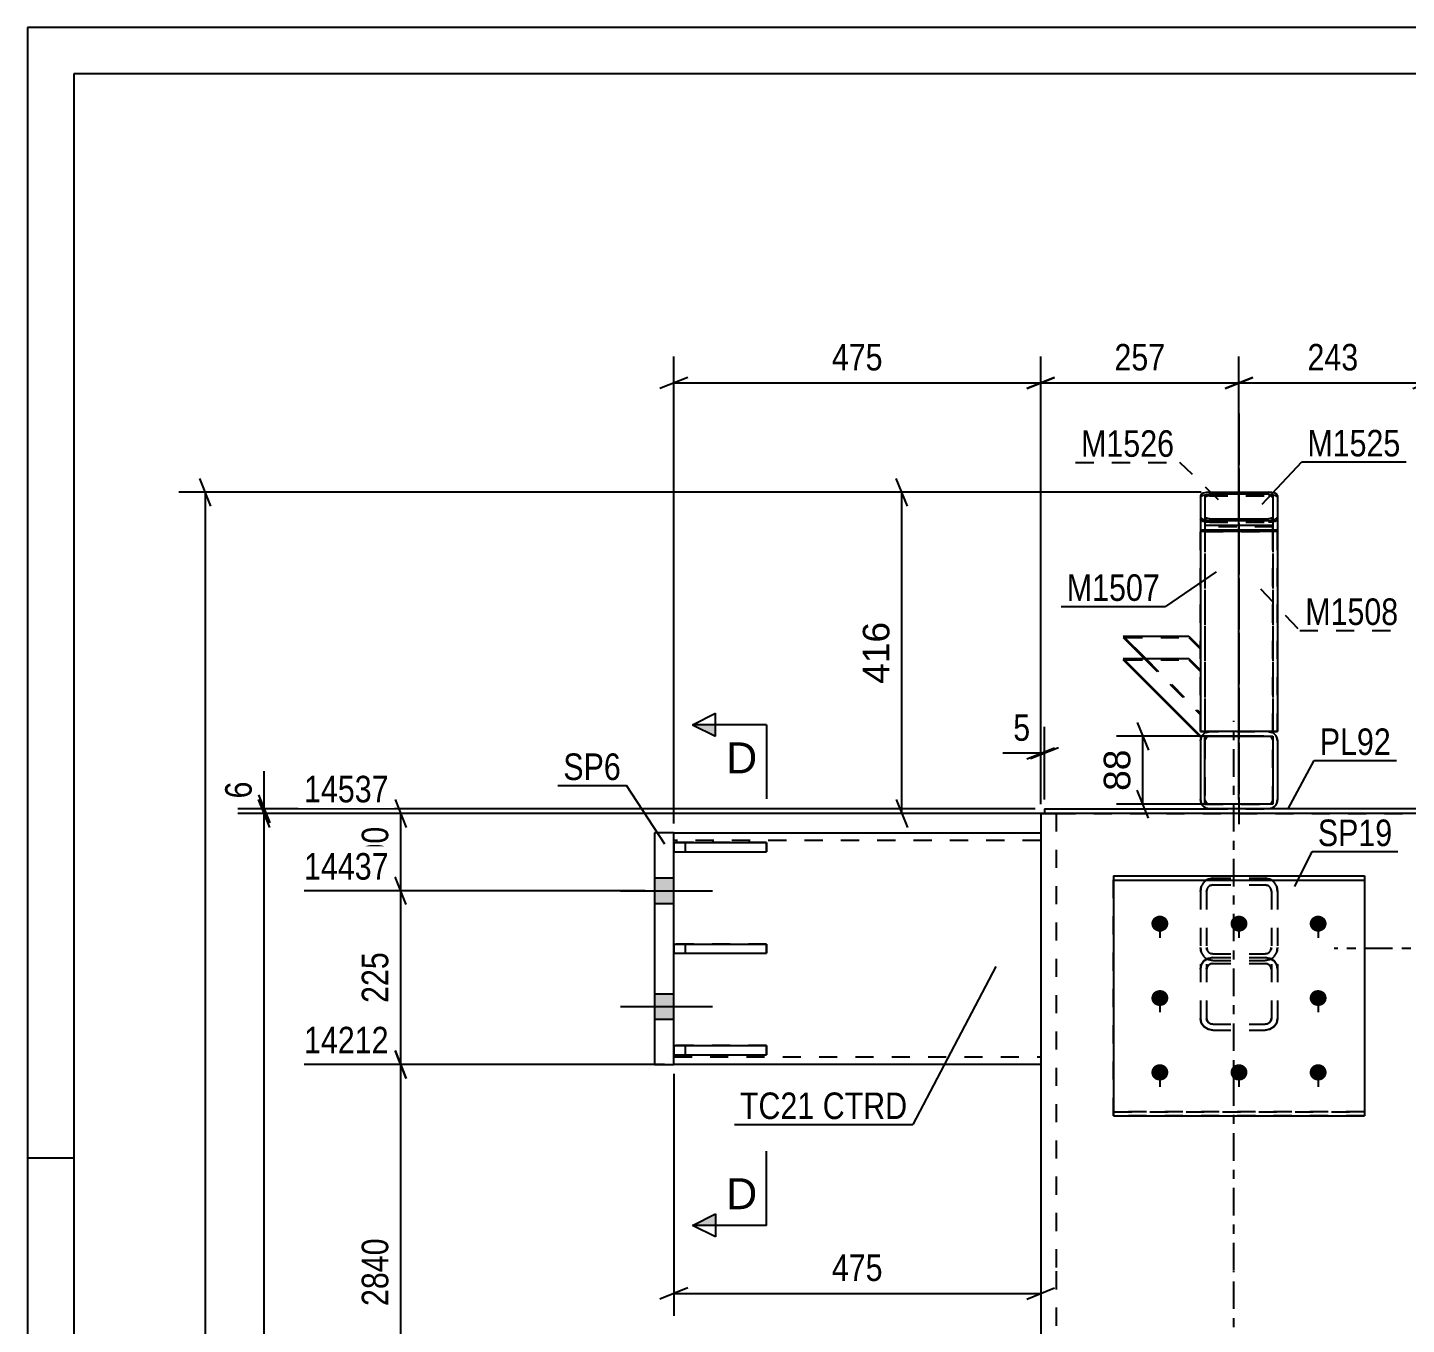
# Model space of a CAD drawing. Header units: millimetres. Extents: x -130 to 464, y -170 to 250.
# Drawn here: x -130.2 to 18.6, y 110.5 to 250.4 of the extents above; entities that cross this region are included whole.
import ezdxf

# ---------------------------------------------------------------- set-up
doc = ezdxf.new("R2010")
doc.units = ezdxf.units.MM
doc.linetypes.add('DXK_LINE_DOT2', pattern=[3.9198, 1.9599, -1.9599])
doc.linetypes.add('DXK_LINE_DOT3', pattern=[5.9187, 2.979, -0.9799, 0.9799, -0.9799])
doc.styles.add('Arial', font='ARIAL.TTF', dxfattribs={"height": 0.2})
doc.styles.add('Arial Narrow', font='ARIALN.TTF', dxfattribs={"height": 0.2})

# ---------------------------------------------------------------- blocks, each defined once
blk = doc.blocks.new('Unknown-284858837-1134')
at = {"color": 5, "linetype": 'Continuous'}
for p, q in [((463.84, 250.42), (-130.16, 250.42)), ((-130.16, 250.42), (-130.16, -169.58)), ((458.84, 245.42), (-125.16, 245.42)), ((-125.16, 245.42), (-125.16, -164.58)), ((-125.16, 128.42), (-130.16, 128.42))]:
    blk.add_line(p, q, dxfattribs=at)
blk = doc.blocks.new('Bolt-284858837-1335 - 1225')
at = {"linetype": 'Continuous'}
for points in [[(-62.5, 158.65), (-62.5, 155.9), (-60.42, 155.9), (-60.42, 158.65)], [(-62.5, 158.65), (-62.5, 155.9), (-60.42, 155.9), (-60.42, 158.65)], [(-62.5, 146.15), (-62.5, 143.4), (-60.42, 143.4), (-60.42, 146.15)], [(-62.5, 146.15), (-62.5, 143.4), (-60.42, 143.4), (-60.42, 146.15)]]:
    blk.add_hatch(color=1, dxfattribs=at).paths.add_polyline_path(points)
at = {"color": 1, "linetype": 'Continuous'}
for p, q in [((-62.5, 158.65), (-60.42, 158.65)), ((-62.5, 158.65), (-60.42, 158.65)), ((-66.17, 157.27), (-56.25, 157.27)), ((-66.17, 157.27), (-56.25, 157.27)), ((-62.5, 155.9), (-60.42, 155.9)), ((-62.5, 155.9), (-60.42, 155.9)), ((-62.5, 146.15), (-60.42, 146.15)), ((-62.5, 146.15), (-60.42, 146.15)), ((-66.17, 144.77), (-56.25, 144.77)), ((-66.17, 144.77), (-56.25, 144.77)), ((-62.5, 143.4), (-60.42, 143.4)), ((-62.5, 143.4), (-60.42, 143.4))]:
    blk.add_line(p, q, dxfattribs=at)
blk = doc.blocks.new('Part-284858837-1260 - 1225')
at = {"color": 7, "linetype": 'DXK_LINE_DOT3'}
blk.add_line((0.57, 208.76), (0.57, 164.44), dxfattribs=at)
at = {"color": 2, "linetype": 'Continuous'}
for p, q in [((-3.52, 200.05), (-3.6, 199.91)), ((-3.6, 199.91), (-3.6, 196.2)), ((-3.3, 200.17), (-3.52, 200.05)), ((-2.98, 200.24), (-3.3, 200.17)), ((-3.1, 199.91), (-3.06, 199.98)), ((-3.1, 199.91), (-3.1, 197.6)), ((-3.06, 199.98), (-2.95, 200.04)), ((-2.6, 200.27), (-2.98, 200.24)), ((-2.95, 200.04), (-2.79, 200.08)), ((-2.79, 200.08), (-2.6, 200.09)), ((-2.6, 200.27), (3.74, 200.27)), ((-2.6, 200.09), (3.74, 200.09)), ((4.12, 200.24), (3.74, 200.27)), ((3.74, 200.09), (3.93, 200.08)), ((3.93, 200.08), (4.09, 200.04)), ((4.09, 200.04), (4.2, 199.98)), ((4.44, 200.17), (4.12, 200.24)), ((4.2, 199.98), (4.24, 199.91)), ((4.24, 199.91), (4.24, 197.6)), ((4.66, 200.05), (4.44, 200.17)), ((4.74, 199.91), (4.66, 200.05)), ((4.74, 199.91), (4.74, 196.2)), ((-3.6, 197.6), (-3.52, 197.46)), ((-3.52, 197.46), (-3.3, 197.35)), ((-3.3, 197.35), (-2.98, 197.27)), ((-3.06, 197.53), (-3.1, 197.6)), ((-2.95, 197.47), (-3.06, 197.53)), ((-2.98, 197.27), (-2.6, 197.24)), ((-2.79, 197.44), (-2.95, 197.47)), ((-2.6, 197.42), (-2.79, 197.44)), ((-2.6, 197.42), (3.74, 197.42)), ((-2.6, 197.24), (3.74, 197.24)), ((3.93, 197.44), (3.74, 197.42)), ((3.74, 197.24), (4.12, 197.27)), ((4.09, 197.47), (3.93, 197.44)), ((4.2, 197.53), (4.09, 197.47)), ((4.12, 197.27), (4.44, 197.35)), ((4.24, 197.6), (4.2, 197.53)), ((4.44, 197.35), (4.66, 197.46)), ((4.66, 197.46), (4.74, 197.6))]:
    blk.add_line(p, q, dxfattribs=at)
at = {"color": 7, "linetype": 'DXK_LINE_DOT2'}
for p, q in [((-3.1, 197.6), (-3.1, 174.44)), ((4.24, 197.6), (4.24, 174.44)), ((4.74, 197.6), (4.74, 174.44)), ((-3.6, 174.44), (-3.6, 196.2)), ((4.74, 174.44), (-3.6, 174.44))]:
    blk.add_line(p, q, dxfattribs=at)
blk = doc.blocks.new('Part-284858837-1245 - 1225')
at = {"color": 7, "linetype": 'DXK_LINE_DOT3'}
blk.add_line((0.57, 208.54), (0.57, 164.44), dxfattribs=at)
at = {"color": 7, "linetype": 'DXK_LINE_DOT2'}
for p, q in [((-3.6, 199.7), (-3.52, 199.84)), ((-3.6, 199.7), (-3.6, 174.44)), ((-3.52, 199.84), (-3.3, 199.96)), ((-3.3, 199.96), (-2.98, 200.04)), ((-3.06, 199.77), (-3.1, 199.7)), ((-3.1, 199.7), (-3.1, 174.44)), ((-2.95, 199.83), (-3.06, 199.77)), ((-2.98, 200.04), (-2.95, 200.04)), ((-2.95, 200.04), (-2.6, 200.06)), ((-2.79, 199.87), (-2.95, 199.83)), ((-2.6, 199.88), (-2.79, 199.87)), ((-2.6, 200.06), (3.74, 200.06)), ((-2.6, 199.88), (3.74, 199.88)), ((3.74, 200.06), (4.12, 200.04)), ((3.93, 199.87), (3.74, 199.88)), ((4.09, 199.83), (3.93, 199.87)), ((4.2, 199.77), (4.09, 199.83)), ((4.12, 200.04), (4.44, 199.96)), ((4.24, 199.7), (4.2, 199.77)), ((4.24, 199.7), (4.24, 174.44)), ((4.44, 199.96), (4.66, 199.84)), ((4.66, 199.84), (4.74, 199.7)), ((4.74, 199.7), (4.74, 174.44)), ((-3.52, 197.25), (-3.6, 197.39)), ((-3.3, 197.13), (-3.52, 197.25)), ((-2.98, 197.05), (-3.3, 197.13)), ((-3.1, 197.39), (-3.06, 197.32)), ((-3.06, 197.32), (-2.95, 197.26)), ((-2.6, 197.03), (-2.98, 197.05)), ((-2.95, 197.26), (-2.79, 197.22)), ((-2.79, 197.22), (-2.6, 197.21)), ((-2.6, 197.21), (3.74, 197.21)), ((-2.6, 197.03), (3.74, 197.03)), ((3.74, 197.21), (3.93, 197.22)), ((4.12, 197.05), (3.74, 197.03)), ((3.93, 197.22), (4.09, 197.26)), ((4.09, 197.26), (4.2, 197.32)), ((4.44, 197.13), (4.12, 197.05)), ((4.2, 197.32), (4.24, 197.39)), ((4.66, 197.25), (4.44, 197.13)), ((4.74, 197.39), (4.66, 197.25)), ((4.74, 174.44), (-3.6, 174.44))]:
    blk.add_line(p, q, dxfattribs=at)
blk = doc.blocks.new('Part-284858837-1229 - 1225')
at = {"color": 7, "linetype": 'DXK_LINE_DOT2'}
for p, q in [((-12.97, 132.96), (-12.97, 158.87)), ((-12.97, 158.87), (14.11, 158.87)), ((-12.97, 158.41), (14.11, 158.41)), ((14.11, 158.87), (14.11, 132.96)), ((14.11, 133.42), (-12.97, 133.42)), ((14.11, 132.96), (-12.97, 132.96))]:
    blk.add_line(p, q, dxfattribs=at)
blk = doc.blocks.new('Part-284858837-1275 - 1225')
at = {"color": 7, "linetype": 'DXK_LINE_DOT3'}
blk.add_line((0.57, 206.2), (0.57, 164.44), dxfattribs=at)
at = {"color": 2, "linetype": 'Continuous'}
for p, q in [((-3.6, 196.2), (-3.6, 174.44)), ((3.74, 196.2), (-3.6, 196.2)), ((3.74, 196.2), (4.74, 196.2)), ((4.74, 196.2), (4.74, 174.44)), ((-2.6, 174.44), (-3.6, 174.44)), ((4.44, 174.44), (3.74, 174.44)), ((4.66, 174.44), (4.44, 174.44)), ((4.74, 174.44), (4.66, 174.44))]:
    blk.add_line(p, q, dxfattribs=at)
at = {"color": 7, "linetype": 'DXK_LINE_DOT2'}
for p, q in [((-3.1, 196.2), (-3.1, 174.44)), ((4.09, 196.2), (3.74, 196.2)), ((4.24, 196.2), (4.24, 174.44)), ((4.66, 196.2), (4.24, 196.2)), ((4.74, 196.2), (4.66, 196.2)), ((4.12, 174.44), (-2.6, 174.44)), ((3.74, 174.44), (4.09, 174.44)), ((4.44, 174.44), (4.74, 174.44))]:
    blk.add_line(p, q, dxfattribs=at)
blk = doc.blocks.new('Part-284858837-1276 - 1225')
at = {"color": 7, "linetype": 'DXK_LINE_DOT2'}
for p, q in [((4.24, 196.55), (-3.1, 196.55)), ((-3.1, 196.55), (-3.1, 196.05)), ((4.24, 196.05), (4.24, 196.55)), ((-3.1, 196.05), (4.24, 196.05))]:
    blk.add_line(p, q, dxfattribs=at)
blk = doc.blocks.new('Part-284858837-1277 - 1225')
at = {"color": 2, "linetype": 'Continuous'}
for p, q in [((4.24, 196.7), (-3.1, 196.7)), ((-3.1, 196.7), (-3.1, 196.2)), ((4.24, 196.2), (4.24, 196.7))]:
    blk.add_line(p, q, dxfattribs=at)
at = {"color": 7, "linetype": 'DXK_LINE_DOT2'}
blk.add_line((-3.1, 196.2), (4.24, 196.2), dxfattribs=at)
blk = doc.blocks.new('Part-284858837-1278 - 1225')
at = {"color": 2, "linetype": 'Continuous'}
for p, q in [((-11.93, 182.18), (-11.79, 182.18)), ((-3.6, 173.84), (-11.93, 182.18)), ((-3.6, 173.99), (-3.6, 173.84))]:
    blk.add_line(p, q, dxfattribs=at)
at = {"color": 7, "linetype": 'DXK_LINE_DOT2'}
for p, q in [((-11.79, 182.18), (-4.85, 182.18)), ((-4.85, 182.18), (-3.6, 180.93)), ((-3.6, 180.93), (-3.6, 173.99))]:
    blk.add_line(p, q, dxfattribs=at)
blk = doc.blocks.new('Part-284858837-1279 - 1225')
at = {"color": 2, "linetype": 'Continuous'}
for p, q in [((-11.79, 184.6), (-11.93, 184.6)), ((-11.93, 184.6), (-9.65, 182.32))]:
    blk.add_line(p, q, dxfattribs=at)
at = {"color": 7, "linetype": 'DXK_LINE_DOT2'}
for p, q in [((-11.79, 184.6), (-4.85, 184.6)), ((-4.85, 184.6), (-3.6, 183.35)), ((-3.6, 183.35), (-3.6, 176.27)), ((-9.65, 182.32), (-3.6, 176.27))]:
    blk.add_line(p, q, dxfattribs=at)
blk = doc.blocks.new('Part-284858837-1408 - 1225')
at = {"color": 2, "linetype": 'Continuous'}
for p, q in [((60.42, 163.52), (20.83, 163.52)), ((60.42, 138.52), (20.83, 138.52))]:
    blk.add_line(p, q, dxfattribs=at)
at = {"color": 7, "linetype": 'DXK_LINE_DOT2'}
for p, q in [((20.83, 138.52), (20.83, 163.52)), ((60.42, 162.69), (20.83, 162.69)), ((60.42, 163.52), (60.42, 138.52)), ((60.42, 139.36), (20.83, 139.36))]:
    blk.add_line(p, q, dxfattribs=at)
at = {"color": 7, "linetype": 'DXK_LINE_DOT3'}
blk.add_line((70.42, 151.02), (10.83, 151.02), dxfattribs=at)
blk = doc.blocks.new('Part-284858837-1280 - 1225')
at = {"color": 2, "linetype": 'Continuous'}
for p, q in [((-11.93, 184.75), (-4.85, 184.75)), ((-11.93, 184.75), (-9.5, 182.32)), ((-4.85, 184.75), (-3.6, 183.5))]:
    blk.add_line(p, q, dxfattribs=at)
at = {"color": 7, "linetype": 'DXK_LINE_DOT2'}
for p in [(-3.6, 183.5), (-9.5, 182.32)]:
    blk.add_line(p, (-3.6, 176.42), dxfattribs=at)
blk = doc.blocks.new('Part-284858837-1281 - 1225')
at = {"color": 2, "linetype": 'Continuous'}
for p, q in [((-11.93, 182.32), (-4.85, 182.32)), ((-11.93, 182.32), (-3.6, 173.99)), ((-4.85, 182.32), (-3.6, 181.07))]:
    blk.add_line(p, q, dxfattribs=at)
at = {"color": 7, "linetype": 'DXK_LINE_DOT2'}
blk.add_line((-3.6, 181.07), (-3.6, 173.99), dxfattribs=at)
blk = doc.blocks.new('Part-284858837-1282 - 1225')
at = {"color": 2, "linetype": 'Continuous'}
for p, q in [((-2.6, 174.44), (-2.98, 174.36)), ((3.74, 174.44), (-2.6, 174.44)), ((4.12, 174.36), (3.74, 174.44)), ((-3.52, 173.82), (-3.6, 173.44)), ((-3.6, 173.44), (-3.6, 167.11)), ((4.74, 173.44), (4.66, 173.82)), ((4.74, 173.44), (4.74, 167.11)), ((-3.6, 167.11), (-3.52, 166.72)), ((4.66, 166.72), (4.74, 167.11)), ((-2.98, 166.18), (-2.6, 166.11)), ((3.74, 166.11), (-2.6, 166.11)), ((3.74, 166.11), (4.12, 166.18))]:
    blk.add_line(p, q, dxfattribs=at)
at = {"color": 7, "linetype": 'DXK_LINE_DOT2'}
for p, q in [((-2.98, 174.36), (-2.6, 174.44)), ((3.74, 174.44), (4.12, 174.36)), ((-3.6, 173.44), (-3.52, 173.82)), ((-3.1, 173.44), (-3.06, 173.63)), ((-3.1, 173.44), (-3.1, 167.11)), ((-3.06, 173.63), (-2.95, 173.79)), ((-2.95, 173.79), (-2.79, 173.9)), ((-2.79, 173.9), (-2.6, 173.94)), ((-2.6, 173.94), (3.74, 173.94)), ((3.74, 173.94), (3.93, 173.9)), ((3.93, 173.9), (4.09, 173.79)), ((4.09, 173.79), (4.2, 173.63)), ((4.2, 173.63), (4.24, 173.44)), ((4.24, 173.44), (4.24, 167.11)), ((4.66, 173.82), (4.74, 173.44)), ((-3.52, 166.72), (-3.6, 167.11)), ((-3.06, 166.92), (-3.1, 167.11)), ((-2.95, 166.75), (-3.06, 166.92)), ((-2.79, 166.65), (-2.95, 166.75)), ((4.09, 166.75), (3.93, 166.65)), ((4.2, 166.92), (4.09, 166.75)), ((4.24, 167.11), (4.2, 166.92)), ((4.74, 167.11), (4.66, 166.72)), ((-2.6, 166.11), (-2.98, 166.18)), ((-2.6, 166.61), (-2.79, 166.65)), ((3.74, 166.61), (-2.6, 166.61)), ((3.93, 166.65), (3.74, 166.61)), ((4.12, 166.18), (3.74, 166.11))]:
    blk.add_line(p, q, dxfattribs=at)
at = {"color": 7, "linetype": 'DXK_LINE_DOT3'}
blk.add_line((0.57, 170.27), (0.57, 170.27), dxfattribs=at)
at = {"color": 2, "linetype": 'Continuous'}
for centre, start, end in [((-2.6, 173.44), 112.5, 157.5), ((3.74, 173.44), 22.5, 67.5), ((-2.6, 167.11), 202.5, 247.5), ((3.74, 167.11), 292.5, 337.5)]:
    blk.add_arc(centre, 1, start, end, dxfattribs=at)
at = {"color": 7, "linetype": 'DXK_LINE_DOT2'}
for centre, start, end in [((-2.6, 173.44), 112.5, 157.5), ((3.74, 173.44), 22.5, 67.5), ((-2.6, 167.11), 202.5, 247.5), ((3.74, 167.11), 292.5, 337.5)]:
    blk.add_arc(centre, 1, start, end, dxfattribs=at)
blk = doc.blocks.new('Part-284858837-1283 - 1225')
at = {"color": 7, "linetype": 'DXK_LINE_DOT2'}
for p, q in [((-3.1, 166.61), (-3.1, 173.94)), ((-3.1, 173.94), (4.24, 173.94)), ((4.24, 166.61), (4.24, 173.94)), ((-3.1, 166.61), (4.24, 166.61))]:
    blk.add_line(p, q, dxfattribs=at)
blk = doc.blocks.new('Part-284858837-1284 - 1225')
at = {"color": 2, "linetype": 'Continuous'}
for p, q in [((-3.1, 166.61), (-3.1, 173.94)), ((-3.1, 173.94), (4.24, 173.94)), ((4.24, 173.94), (4.24, 166.61)), ((4.24, 166.61), (-3.1, 166.61))]:
    blk.add_line(p, q, dxfattribs=at)
blk = doc.blocks.new('Part-284858837-1423 - 1225')
at = {"color": 2, "linetype": 'Continuous'}
for p, q in [((-20.42, 166.11), (-2.6, 166.11)), ((-20.42, 166.11), (-20.42, 165.61)), ((-20.42, 165.61), (-19.02, 165.61)), ((20.42, 166.11), (3.74, 166.11)), ((20.42, 165.61), (19.02, 165.61)), ((20.42, 166.11), (20.42, 165.61))]:
    blk.add_line(p, q, dxfattribs=at)
at = {"color": 7, "linetype": 'DXK_LINE_DOT2'}
for p, q in [((-19.02, 165.61), (19.02, 165.61)), ((20.42, 166.11), (-2.6, 166.11)), ((-2.6, 166.11), (3.74, 166.11))]:
    blk.add_line(p, q, dxfattribs=at)
blk = doc.blocks.new('Part-284858837-1299 - 1225')
at = {"color": 7, "linetype": 'DXK_LINE_DOT2'}
for p, q in [((4.74, 196.05), (-3.6, 196.05)), ((-3.6, 196.05), (-3.6, 174.44)), ((-3.1, 196.05), (-3.1, 174.44)), ((4.24, 174.44), (4.24, 196.05)), ((4.74, 174.44), (4.74, 196.05)), ((-3.6, 174.44), (4.74, 174.44))]:
    blk.add_line(p, q, dxfattribs=at)
blk = doc.blocks.new('Part-284858837-1306 - 1225')
at = {"color": 2, "linetype": 'Continuous'}
for p, q in [((-60.42, 140.57), (-50.42, 140.57)), ((-60.42, 140.57), (-60.42, 139.57)), ((-50.42, 140.57), (-50.42, 139.57)), ((-60.42, 139.57), (-50.42, 139.57))]:
    blk.add_line(p, q, dxfattribs=at)
at = {"color": 7, "linetype": 'DXK_LINE_DOT2'}
blk.add_line((-59.17, 139.57), (-59.17, 140.57), dxfattribs=at)
blk = doc.blocks.new('Part-284858837-1307 - 1225')
at = {"color": 2, "linetype": 'Continuous'}
for p, q in [((-60.42, 151.52), (-50.42, 151.52)), ((-60.42, 151.52), (-60.42, 150.52)), ((-60.42, 150.52), (-50.42, 150.52)), ((-50.42, 151.52), (-50.42, 150.52))]:
    blk.add_line(p, q, dxfattribs=at)
at = {"color": 7, "linetype": 'DXK_LINE_DOT2'}
blk.add_line((-59.17, 150.52), (-59.17, 151.52), dxfattribs=at)
blk = doc.blocks.new('Part-284858837-1308 - 1225')
at = {"color": 2, "linetype": 'Continuous'}
for p, q in [((-60.42, 162.48), (-50.42, 162.48)), ((-60.42, 162.48), (-60.42, 161.48)), ((-50.42, 162.48), (-50.42, 161.48)), ((-60.42, 161.48), (-50.42, 161.48))]:
    blk.add_line(p, q, dxfattribs=at)
at = {"color": 7, "linetype": 'DXK_LINE_DOT2'}
blk.add_line((-59.17, 161.48), (-59.17, 162.48), dxfattribs=at)
blk = doc.blocks.new('Part-284858837-1309 - 1225')
at = {"color": 7, "linetype": 'DXK_LINE_DOT2'}
for p, q in [((-50.42, 140.57), (-60.42, 140.57)), ((-60.42, 140.57), (-60.42, 139.57)), ((-59.17, 139.57), (-59.17, 140.57)), ((-50.42, 139.57), (-50.42, 140.57)), ((-60.42, 139.57), (-50.42, 139.57))]:
    blk.add_line(p, q, dxfattribs=at)
blk = doc.blocks.new('Part-284858837-1310 - 1225')
at = {"color": 7, "linetype": 'DXK_LINE_DOT2'}
for p, q in [((-50.42, 151.52), (-60.42, 151.52)), ((-60.42, 151.52), (-60.42, 150.52)), ((-60.42, 150.52), (-50.42, 150.52)), ((-59.17, 150.52), (-59.17, 151.52)), ((-50.42, 150.52), (-50.42, 151.52))]:
    blk.add_line(p, q, dxfattribs=at)
blk = doc.blocks.new('Part-284858837-1311 - 1225')
at = {"color": 7, "linetype": 'DXK_LINE_DOT2'}
for p, q in [((-50.42, 162.48), (-60.42, 162.48)), ((-60.42, 162.48), (-60.42, 161.48)), ((-59.17, 161.48), (-59.17, 162.48)), ((-50.42, 161.48), (-50.42, 162.48)), ((-60.42, 161.48), (-50.42, 161.48))]:
    blk.add_line(p, q, dxfattribs=at)
blk = doc.blocks.new('Part-284858837-1333 - 1225')
at = {"color": 7, "linetype": 'DXK_LINE_DOT3'}
for p, q in [((0, 116.3), (0, 175.61)), ((0, 29.27), (0, 116.2))]:
    blk.add_line(p, q, dxfattribs=at)
at = {"color": 2, "linetype": 'Continuous'}
for p, q in [((-20.83, 165.61), (-20.83, 116.3)), ((-20.83, 165.61), (-20.42, 165.61)), ((-19.02, 165.61), (-17.5, 165.61)), ((19.02, 165.61), (-17.5, 165.61)), ((-20.83, 116.2), (-20.83, 29.27))]:
    blk.add_line(p, q, dxfattribs=at)
at = {"color": 7, "linetype": 'DXK_LINE_DOT2'}
for p, q in [((-20.42, 165.61), (-19.04, 165.61)), ((-19.02, 165.61), (-19.86, 165.61)), ((-19.17, 165.61), (-19.17, 116.3)), ((-19.04, 165.61), (-19.02, 165.61)), ((-19.17, 116.2), (-19.17, 29.27))]:
    blk.add_line(p, q, dxfattribs=at)
blk = doc.blocks.new('Bolt-284858837-1338 - 1225')
at = {"color": 1, "linetype": 'DXK_LINE_DOT2'}
for p, q in [((-7.97, 154.54), (-7.97, 152.18)), ((0.57, 154.54), (0.57, 152.18)), ((9.11, 154.54), (9.11, 152.18)), ((-7.97, 146.51), (-7.97, 144.15)), ((9.11, 146.51), (9.11, 144.15)), ((-7.97, 138.49), (-7.97, 136.12)), ((0.57, 138.49), (0.57, 136.12)), ((9.11, 138.49), (9.11, 136.12))]:
    blk.add_line(p, q, dxfattribs=at)
blk = doc.blocks.new('Part-284858837-1478 - 1225')
at = {"color": 2, "linetype": 'Continuous'}
for p, q in [((-60.42, 163.52), (-62.5, 163.52)), ((-62.5, 163.52), (-62.5, 138.52)), ((-60.42, 138.52), (-60.42, 163.52)), ((-62.5, 138.52), (-60.42, 138.52))]:
    blk.add_line(p, q, dxfattribs=at)
blk = doc.blocks.new('Part-284858837-1485 - 1225')
at = {"color": 7, "linetype": 'DXK_LINE_DOT2'}
for p, q in [((-3.5, 157.73), (-3.6, 157.19)), ((-2.26, 158.61), (-2.77, 158.5)), ((-2.52, 157.85), (-2.26, 157.9)), ((-2.26, 158.61), (3.4, 158.61)), ((-2.26, 157.9), (3.4, 157.9)), ((3.91, 158.5), (3.4, 158.61)), ((3.4, 157.9), (3.66, 157.85)), ((4.74, 157.19), (4.64, 157.73)), ((-3.6, 157.19), (-3.6, 143.48)), ((-2.93, 157.19), (-2.88, 157.46)), ((-2.93, 157.19), (-2.93, 143.48)), ((4.02, 157.46), (4.07, 157.19)), ((4.07, 157.19), (4.07, 143.48)), ((4.74, 157.19), (4.74, 143.48)), ((-3.6, 151.16), (-3.5, 150.62)), ((-2.88, 150.89), (-2.93, 151.16)), ((-2.26, 150.45), (-2.52, 150.51)), ((-2.26, 150.45), (3.4, 150.45)), ((3.66, 150.51), (3.4, 150.45)), ((4.07, 151.16), (4.02, 150.89)), ((4.64, 150.62), (4.74, 151.16)), ((-3.6, 148.81), (-3.5, 149.29)), ((-3.5, 149.29), (-3.21, 149.69)), ((-3.21, 149.69), (-2.77, 149.96)), ((-2.88, 149.05), (-2.93, 148.81)), ((-2.73, 149.25), (-2.88, 149.05)), ((-2.77, 149.96), (-2.26, 150.06)), ((-2.77, 149.85), (-2.26, 149.74)), ((-2.52, 149.39), (-2.73, 149.25)), ((-2.26, 149.43), (-2.52, 149.39)), ((-2.26, 150.06), (3.4, 150.06)), ((-2.26, 149.74), (3.4, 149.74)), ((-2.26, 149.43), (3.4, 149.43)), ((3.4, 150.06), (3.91, 149.96)), ((3.4, 149.74), (3.91, 149.85)), ((3.66, 149.39), (3.4, 149.43)), ((3.87, 149.25), (3.66, 149.39)), ((4.02, 149.05), (3.87, 149.25)), ((3.91, 149.96), (4.35, 149.69)), ((4.07, 148.81), (4.02, 149.05)), ((4.35, 149.69), (4.64, 149.29)), ((4.64, 149.29), (4.74, 148.81)), ((-3.5, 143), (-3.6, 143.48)), ((-3.21, 142.6), (-3.5, 143)), ((-2.93, 143.48), (-2.88, 143.24)), ((-2.88, 143.24), (-2.73, 143.04)), ((-2.73, 143.04), (-2.52, 142.9)), ((-2.52, 142.9), (-2.26, 142.86)), ((-2.26, 142.86), (3.4, 142.86)), ((3.4, 142.86), (3.66, 142.9)), ((3.66, 142.9), (3.87, 143.04)), ((3.87, 143.04), (4.02, 143.24)), ((4.02, 143.24), (4.07, 143.48)), ((4.64, 143), (4.35, 142.6)), ((4.74, 143.48), (4.64, 143)), ((-2.77, 142.32), (-3.21, 142.6)), ((-2.26, 142.23), (-2.77, 142.32)), ((-2.26, 142.23), (3.4, 142.23)), ((3.91, 142.32), (3.4, 142.23)), ((4.35, 142.6), (3.91, 142.32))]:
    blk.add_line(p, q, dxfattribs=at)
for centre, radius, start, end in [((-2.21, 157.25), 1.38, 114.32, 159.2417), ((-2.23, 157.22), 0.69, 114.32, 159.2417), ((3.37, 157.22), 0.69, 20.7583, 65.68), ((3.35, 157.25), 1.38, 20.7583, 65.68), ((-2.21, 151.11), 1.38, 200.7583, 245.68), ((-2.23, 151.13), 0.69, 200.7583, 245.68), ((3.37, 151.13), 0.69, 294.32, 339.2417), ((3.35, 151.11), 1.38, 294.32, 339.2417)]:
    blk.add_arc(centre, radius, start, end, dxfattribs=at)
blk = doc.blocks.new('Part-284858837-1489 - 1225')
at = {"color": 7, "linetype": 'DXK_LINE_DOT2'}
for p, q in [((-3.6, 157.19), (-3.5, 157.73)), ((-2.77, 158.5), (-2.26, 158.61)), ((-2.26, 157.9), (-2.52, 157.85)), ((-2.26, 158.61), (3.4, 158.61)), ((-2.26, 157.9), (3.4, 157.9)), ((3.4, 158.61), (3.91, 158.5)), ((3.66, 157.85), (3.4, 157.9)), ((4.64, 157.73), (4.74, 157.19)), ((-3.6, 157.19), (-3.6, 143.48)), ((-2.88, 157.46), (-2.93, 157.19)), ((-2.93, 157.19), (-2.93, 143.48)), ((4.07, 157.19), (4.02, 157.46)), ((4.07, 157.19), (4.07, 143.48)), ((4.74, 157.19), (4.74, 143.48)), ((-3.5, 150.62), (-3.6, 151.16)), ((-2.93, 151.16), (-2.88, 150.89)), ((-2.52, 150.51), (-2.26, 150.45)), ((-2.26, 150.45), (3.4, 150.45)), ((3.4, 150.45), (3.66, 150.51)), ((4.02, 150.89), (4.07, 151.16)), ((4.74, 151.16), (4.64, 150.62)), ((-3.5, 149.29), (-3.6, 148.81)), ((-3.21, 149.69), (-3.5, 149.29)), ((-2.77, 149.96), (-3.21, 149.69)), ((-2.93, 148.81), (-2.88, 149.05)), ((-2.88, 149.05), (-2.73, 149.25)), ((-2.26, 150.06), (-2.77, 149.96)), ((-2.26, 149.74), (-2.77, 149.85)), ((-2.73, 149.25), (-2.52, 149.39)), ((-2.52, 149.39), (-2.26, 149.43)), ((-2.26, 150.06), (3.4, 150.06)), ((-2.26, 149.74), (3.4, 149.74)), ((-2.26, 149.43), (3.4, 149.43)), ((3.91, 149.96), (3.4, 150.06)), ((3.91, 149.85), (3.4, 149.74)), ((3.4, 149.43), (3.66, 149.39)), ((3.66, 149.39), (3.87, 149.25)), ((3.87, 149.25), (4.02, 149.05)), ((4.35, 149.69), (3.91, 149.96)), ((4.02, 149.05), (4.07, 148.81)), ((4.64, 149.29), (4.35, 149.69)), ((4.74, 148.81), (4.64, 149.29)), ((-3.6, 143.48), (-3.5, 143)), ((-3.5, 143), (-3.21, 142.6)), ((-2.88, 143.24), (-2.93, 143.48)), ((-2.73, 143.04), (-2.88, 143.24)), ((-2.52, 142.9), (-2.73, 143.04)), ((-2.26, 142.86), (-2.52, 142.9)), ((-2.26, 142.86), (3.4, 142.86)), ((3.66, 142.9), (3.4, 142.86)), ((3.87, 143.04), (3.66, 142.9)), ((4.02, 143.24), (3.87, 143.04)), ((4.07, 143.48), (4.02, 143.24)), ((4.35, 142.6), (4.64, 143)), ((4.64, 143), (4.74, 143.48)), ((-3.21, 142.6), (-2.77, 142.32)), ((-2.77, 142.32), (-2.26, 142.23)), ((-2.26, 142.23), (3.4, 142.23)), ((3.4, 142.23), (3.91, 142.32)), ((3.91, 142.32), (4.35, 142.6))]:
    blk.add_line(p, q, dxfattribs=at)
for centre, radius, start, end in [((-2.21, 157.25), 1.38, 114.32, 159.2417), ((-2.23, 157.22), 0.69, 114.32, 159.2417), ((3.37, 157.22), 0.69, 20.7583, 65.68), ((3.35, 157.25), 1.38, 20.7583, 65.68), ((-2.21, 151.11), 1.38, 200.7583, 245.68), ((-2.23, 151.13), 0.69, 200.7583, 245.68), ((3.37, 151.13), 0.69, 294.32, 339.2417), ((3.35, 151.11), 1.38, 294.32, 339.2417)]:
    blk.add_arc(centre, radius, start, end, dxfattribs=at)
blk = doc.blocks.new('Part-284858837-1514 - 1225')
at = {"color": 2, "linetype": 'Continuous'}
for p, q in [((-60.42, 163.52), (-20.83, 163.52)), ((-20.83, 138.52), (-60.42, 138.52))]:
    blk.add_line(p, q, dxfattribs=at)
at = {"color": 7, "linetype": 'DXK_LINE_DOT2'}
for p, q in [((-60.42, 138.52), (-60.42, 163.52)), ((-20.83, 162.69), (-60.42, 162.69)), ((-20.83, 163.52), (-20.83, 138.52)), ((-60.42, 139.36), (-20.83, 139.36))]:
    blk.add_line(p, q, dxfattribs=at)
blk = doc.blocks.new('Part-284858837-1542 - 1225')
at = {"color": 2, "linetype": 'Continuous'}
for p, q in [((-12.97, 158.87), (-12.97, 132.96)), ((-12.97, 158.87), (14.11, 158.87)), ((-12.97, 158.41), (14.11, 158.41)), ((14.11, 158.87), (14.11, 132.96)), ((-12.97, 132.96), (14.11, 132.96))]:
    blk.add_line(p, q, dxfattribs=at)
at = {"color": 7, "linetype": 'DXK_LINE_DOT2'}
blk.add_line((-12.97, 133.42), (14.11, 133.42), dxfattribs=at)
blk = doc.blocks.new('Bolt-284858837-1543 - 1225')
at = {"linetype": 'Continuous'}
for points in [[(-7.97, 154.58), (-7.78, 154.56), (-7.6, 154.5), (-7.43, 154.41), (-7.29, 154.29), (-7.18, 154.15), (-7.1, 153.98), (-7.06, 153.81), (-7.06, 153.63), (-7.1, 153.45), (-7.18, 153.28), (-7.29, 153.14), (-7.43, 153.02), (-7.6, 152.93), (-7.78, 152.87), (-7.97, 152.85), (-8.16, 152.87), (-8.34, 152.93), (-8.51, 153.02), (-8.65, 153.14), (-8.77, 153.28), (-8.84, 153.45), (-8.88, 153.63), (-8.88, 153.81), (-8.84, 153.98), (-8.77, 154.15), (-8.65, 154.29), (-8.51, 154.41), (-8.34, 154.5), (-8.16, 154.56)], [(0.57, 154.58), (0.76, 154.56), (0.94, 154.5), (1.11, 154.41), (1.25, 154.29), (1.36, 154.15), (1.44, 153.98), (1.48, 153.81), (1.48, 153.63), (1.44, 153.45), (1.36, 153.28), (1.25, 153.14), (1.11, 153.02), (0.94, 152.93), (0.76, 152.87), (0.57, 152.85), (0.38, 152.87), (0.2, 152.93), (0.03, 153.02), (-0.11, 153.14), (-0.22, 153.28), (-0.3, 153.45), (-0.34, 153.63), (-0.34, 153.81), (-0.3, 153.98), (-0.22, 154.15), (-0.11, 154.29), (0.03, 154.41), (0.2, 154.5), (0.38, 154.56)], [(9.11, 154.58), (9.3, 154.56), (9.48, 154.5), (9.65, 154.41), (9.79, 154.29), (9.91, 154.15), (9.98, 153.98), (10.02, 153.81), (10.02, 153.63), (9.98, 153.45), (9.91, 153.28), (9.79, 153.14), (9.65, 153.02), (9.48, 152.93), (9.3, 152.87), (9.11, 152.85), (8.92, 152.87), (8.74, 152.93), (8.57, 153.02), (8.43, 153.14), (8.32, 153.28), (8.24, 153.45), (8.2, 153.63), (8.2, 153.81), (8.24, 153.98), (8.32, 154.15), (8.43, 154.29), (8.57, 154.41), (8.74, 154.5), (8.92, 154.56)], [(-7.97, 146.55), (-7.78, 146.53), (-7.6, 146.48), (-7.43, 146.39), (-7.29, 146.27), (-7.18, 146.12), (-7.1, 145.95), (-7.06, 145.78), (-7.06, 145.6), (-7.1, 145.42), (-7.18, 145.26), (-7.29, 145.11), (-7.43, 144.99), (-7.6, 144.9), (-7.78, 144.85), (-7.97, 144.83), (-8.16, 144.85), (-8.34, 144.9), (-8.51, 144.99), (-8.65, 145.11), (-8.77, 145.26), (-8.84, 145.42), (-8.88, 145.6), (-8.88, 145.78), (-8.84, 145.95), (-8.77, 146.12), (-8.65, 146.27), (-8.51, 146.39), (-8.34, 146.48), (-8.16, 146.53)], [(9.11, 146.55), (9.3, 146.53), (9.48, 146.48), (9.65, 146.39), (9.79, 146.27), (9.91, 146.12), (9.98, 145.95), (10.02, 145.78), (10.02, 145.6), (9.98, 145.42), (9.91, 145.26), (9.79, 145.11), (9.65, 144.99), (9.48, 144.9), (9.3, 144.85), (9.11, 144.83), (8.92, 144.85), (8.74, 144.9), (8.57, 144.99), (8.43, 145.11), (8.32, 145.26), (8.24, 145.42), (8.2, 145.6), (8.2, 145.78), (8.24, 145.95), (8.32, 146.12), (8.43, 146.27), (8.57, 146.39), (8.74, 146.48), (8.92, 146.53)], [(-7.97, 138.55), (-7.78, 138.53), (-7.6, 138.47), (-7.43, 138.38), (-7.29, 138.25), (-7.18, 138.1), (-7.1, 137.94), (-7.06, 137.75), (-7.06, 137.57), (-7.1, 137.39), (-7.18, 137.22), (-7.29, 137.07), (-7.43, 136.95), (-7.6, 136.85), (-7.78, 136.8), (-7.97, 136.78), (-8.16, 136.8), (-8.34, 136.85), (-8.51, 136.95), (-8.65, 137.07), (-8.77, 137.22), (-8.84, 137.39), (-8.88, 137.57), (-8.88, 137.75), (-8.84, 137.94), (-8.77, 138.1), (-8.65, 138.25), (-8.51, 138.38), (-8.34, 138.47), (-8.16, 138.53)], [(0.57, 138.55), (0.76, 138.53), (0.94, 138.47), (1.11, 138.38), (1.25, 138.25), (1.36, 138.1), (1.44, 137.94), (1.48, 137.75), (1.48, 137.57), (1.44, 137.39), (1.36, 137.22), (1.25, 137.07), (1.11, 136.95), (0.94, 136.85), (0.76, 136.8), (0.57, 136.78), (0.38, 136.8), (0.2, 136.85), (0.03, 136.95), (-0.11, 137.07), (-0.22, 137.22), (-0.3, 137.39), (-0.34, 137.57), (-0.34, 137.75), (-0.3, 137.94), (-0.22, 138.1), (-0.11, 138.25), (0.03, 138.38), (0.2, 138.47), (0.38, 138.53)], [(9.11, 138.55), (9.3, 138.53), (9.48, 138.47), (9.65, 138.38), (9.79, 138.25), (9.91, 138.1), (9.98, 137.94), (10.02, 137.75), (10.02, 137.57), (9.98, 137.39), (9.91, 137.22), (9.79, 137.07), (9.65, 136.95), (9.48, 136.85), (9.3, 136.8), (9.11, 136.78), (8.92, 136.8), (8.74, 136.85), (8.57, 136.95), (8.43, 137.07), (8.32, 137.22), (8.24, 137.39), (8.2, 137.57), (8.2, 137.75), (8.24, 137.94), (8.32, 138.1), (8.43, 138.25), (8.57, 138.38), (8.74, 138.47), (8.92, 138.53)]]:
    blk.add_hatch(color=1, dxfattribs=at).paths.add_polyline_path(points)
at = {"color": 1, "linetype": 'Continuous'}
for p, q in [((-7.97, 154.54), (-7.97, 152.18)), ((0.57, 154.54), (0.57, 152.18)), ((9.11, 154.54), (9.11, 152.18)), ((-7.97, 146.52), (-7.97, 144.15)), ((9.11, 146.52), (9.11, 144.15)), ((-7.97, 138.49), (-7.97, 136.12)), ((0.57, 138.49), (0.57, 136.12)), ((9.11, 138.49), (9.11, 136.12))]:
    blk.add_line(p, q, dxfattribs=at)
blk = doc.blocks.new('StraightDimension-284858837-1775 - 1225')
at = {"color": 7, "linetype": 'Continuous'}
for p, q in [((-60.42, 164.52), (-60.42, 214.92)), ((-20.83, 166.61), (-20.83, 214.92)), ((-58.92, 212.67), (-61.92, 211.47)), ((-60.42, 212.07), (-20.83, 212.07)), ((-22.33, 211.47), (-19.33, 212.67))]:
    blk.add_line(p, q, dxfattribs=at)
at = {"color": 0}
blk.add_wipeout([(-37.28, 212.82), (-37.28, 217.02), (-43.97, 217.02), (-43.97, 212.82)], dxfattribs=at)
at = {"color": 3, "style": 'Arial Narrow'}
blk.add_text('475', height=2.863, dxfattribs=at).set_placement((-43.37, 213.42))
blk = doc.blocks.new('StraightDimension-284858837-1548 - 1225')
at = {"color": 7, "linetype": 'Continuous'}
for p, q in [((-110.38, 198.77), (-111.58, 201.77)), ((-3.5, 200.27), (-113.83, 200.27)), ((-110.98, -2.08), (-110.98, 200.27))]:
    blk.add_line(p, q, dxfattribs=at)
blk = doc.blocks.new('StraightDimension-284858837-1566 - 1225')
at = {"color": 7, "linetype": 'Continuous'}
for p, q in [((-10.41, 175.44), (-9.21, 172.44)), ((3.24, 173.94), (-12.66, 173.94)), ((-9.81, 166.61), (-9.81, 173.94)), ((-9.21, 165.11), (-10.41, 168.11)), ((3.24, 166.61), (-12.66, 166.61))]:
    blk.add_line(p, q, dxfattribs=at)
at = {"color": 0}
blk.add_wipeout([(-10.56, 173.1), (-14.76, 173.1), (-14.76, 167.45), (-10.56, 167.45)], dxfattribs=at)
at = {"color": 3, "style": 'Arial'}
blk.add_text('88', height=2.865, rotation=90.0002, dxfattribs=at).set_placement((-11.16, 168.05))
blk = doc.blocks.new('StraightDimension-284858837-1586 - 1225')
at = {"color": 7, "linetype": 'Continuous'}
for p, q in [((-35.21, 198.77), (-36.41, 201.77)), ((-3.93, 200.27), (-38.66, 200.27)), ((-35.81, 165.61), (-35.81, 200.27)), ((-36.41, 167.11), (-35.21, 164.11)), ((-21.83, 165.61), (-38.66, 165.61))]:
    blk.add_line(p, q, dxfattribs=at)
at = {"color": 0}
blk.add_wipeout([(-36.56, 186.88), (-40.76, 186.88), (-40.76, 179), (-36.56, 179)], dxfattribs=at)
at = {"color": 3, "style": 'Arial'}
blk.add_text('416', height=2.865, rotation=90.0002, dxfattribs=at).set_placement((-37.16, 179.6))
blk = doc.blocks.new('StraightDimension-284858837-1783 - 1225')
at = {"color": 7, "linetype": 'Continuous'}
for p, q in [((-20.83, 166.61), (-20.83, 214.92)), ((0.57, 167.11), (0.57, 214.92)), ((-19.33, 212.67), (-22.33, 211.47)), ((-20.83, 212.07), (0.57, 212.07)), ((-0.93, 211.47), (2.07, 212.67))]:
    blk.add_line(p, q, dxfattribs=at)
at = {"color": 0}
blk.add_wipeout([(-6.79, 212.82), (-6.79, 217.02), (-13.47, 217.02), (-13.47, 212.82)], dxfattribs=at)
at = {"color": 3, "style": 'Arial Narrow'}
blk.add_text('257', height=2.863, dxfattribs=at).set_placement((-12.87, 213.42))
blk = doc.blocks.new('StraightDimension-284858837-1792 - 1225')
at = {"color": 7, "linetype": 'Continuous'}
for p, q in [((0.57, 167.11), (0.57, 214.92)), ((20.83, 166.61), (20.83, 214.92)), ((2.07, 212.67), (-0.93, 211.47)), ((0.57, 212.07), (20.83, 212.07)), ((19.33, 211.47), (22.33, 212.67))]:
    blk.add_line(p, q, dxfattribs=at)
at = {"color": 0}
blk.add_wipeout([(14.04, 212.82), (14.04, 217.02), (7.36, 217.02), (7.36, 212.82)], dxfattribs=at)
at = {"color": 3, "style": 'Arial Narrow'}
blk.add_text('243', height=2.863, dxfattribs=at).set_placement((7.96, 213.42))
blk = doc.blocks.new('StraightDimension-284858837-1810 - 1225')
at = {"color": 7, "linetype": 'Continuous'}
for p, q in [((-20.83, 166.61), (-20.83, 174.95)), ((-20.42, 167.11), (-20.42, 174.95)), ((-22.33, 171.5), (-19.33, 172.7)), ((-18.92, 172.7), (-21.92, 171.5)), ((-20.83, 172.1), (-24.91, 172.1)), ((-20.83, 172.1), (-24.91, 172.1)), ((-20.83, 172.1), (-20.42, 172.1))]:
    blk.add_line(p, q, dxfattribs=at)
at = {"color": 0}
blk.add_wipeout([(-21.36, 172.85), (-21.36, 177.05), (-24.39, 177.05), (-24.39, 172.85)], dxfattribs=at)
at = {"color": 3, "style": 'Arial Narrow'}
blk.add_text('5', height=2.86, dxfattribs=at).set_placement((-23.79, 173.45))
blk = doc.blocks.new('StraightDimension-284858837-1995 - 1225')
at = {"color": 7, "linetype": 'Continuous'}
for p, q in [((-104.03, 164.11), (-105.23, 167.11)), ((-21.83, 165.61), (-107.48, 165.61)), ((-104.63, 0), (-104.63, 165.61))]:
    blk.add_line(p, q, dxfattribs=at)
blk = doc.blocks.new('StraightDimension-284858837-2004 - 1225')
at = {"color": 7, "linetype": 'Continuous'}
for p, q in [((-104.63, 166.11), (-104.63, 170.19)), ((-104.63, 166.11), (-104.63, 170.19)), ((-105.23, 167.61), (-104.03, 164.61)), ((-104.03, 164.11), (-105.23, 167.11)), ((-21.42, 166.11), (-107.48, 166.11)), ((-21.83, 165.61), (-107.48, 165.61)), ((-104.63, 165.61), (-104.63, 166.11))]:
    blk.add_line(p, q, dxfattribs=at)
at = {"color": 0}
blk.add_wipeout([(-105.38, 169.66), (-109.58, 169.66), (-109.58, 166.63), (-105.38, 166.63)], dxfattribs=at)
at = {"color": 3, "style": 'Arial Narrow'}
blk.add_text('6', height=2.86, rotation=90.0002, dxfattribs=at).set_placement((-105.98, 167.23))
blk = doc.blocks.new('StraightDimension-284858837-7987 - 1225')
at = {"color": 7, "linetype": 'Continuous'}
for p, q in [((-90.49, 167.11), (-89.29, 164.11)), ((19.83, 165.61), (-100.33, 165.61)), ((-89.89, 157.27), (-89.89, 165.61)), ((-89.29, 155.77), (-90.49, 158.77)), ((-63.5, 157.27), (-100.33, 157.27))]:
    blk.add_line(p, q, dxfattribs=at)
at = {"color": 0, "linetype": 'Continuous'}
blk.add_wipeout([(-90.59, 166.21), (-90.59, 170.41), (-100.93, 170.41), (-100.93, 166.21)], dxfattribs=at)
at = {"color": 0}
blk.add_wipeout([(-90.64, 164.78), (-94.84, 164.78), (-94.84, 158.1), (-90.64, 158.1)], dxfattribs=at)
at = {"color": 3, "linetype": 'Continuous', "style": 'Arial Narrow'}
blk.add_text('14537', height=2.863, dxfattribs=at).set_placement((-100.33, 166.81))
at = {"color": 3, "style": 'Arial Narrow'}
blk.add_text('100', height=2.863, rotation=90.0002, dxfattribs=at).set_placement((-91.24, 158.7))
blk = doc.blocks.new('StraightDimension-284858837-7988 - 1225')
at = {"color": 7, "linetype": 'Continuous'}
for p, q in [((-89.29, 155.77), (-90.49, 158.77)), ((-63.5, 157.27), (-100.33, 157.27)), ((-89.89, 138.52), (-89.89, 157.27)), ((-90.49, 140.02), (-89.29, 137.02)), ((-61.42, 138.52), (-100.33, 138.52))]:
    blk.add_line(p, q, dxfattribs=at)
at = {"color": 0}
blk.add_wipeout([(-90.64, 151.24), (-94.84, 151.24), (-94.84, 144.56), (-90.64, 144.56)], dxfattribs=at)
at = {"color": 3, "style": 'Arial Narrow'}
blk.add_text('225', height=2.863, rotation=90.0002, dxfattribs=at).set_placement((-91.24, 145.16))
at = {"color": 0, "linetype": 'Continuous'}
blk.add_wipeout([(-90.59, 157.87), (-90.59, 162.07), (-100.93, 162.07), (-100.93, 157.87)], dxfattribs=at)
at = {"color": 3, "linetype": 'Continuous', "style": 'Arial Narrow'}
blk.add_text('14437', height=2.863, dxfattribs=at).set_placement((-100.33, 158.47))
blk = doc.blocks.new('StraightDimension-284858837-7989 - 1225')
at = {"color": 7, "linetype": 'Continuous'}
for p, q in [((-89.29, 137.02), (-90.49, 140.02)), ((-61.42, 138.52), (-100.33, 138.52)), ((-89.89, 93.7), (-89.89, 138.52)), ((-90.49, 95.2), (-89.29, 92.2)), ((-62.93, 93.7), (-100.33, 93.7))]:
    blk.add_line(p, q, dxfattribs=at)
at = {"color": 0}
blk.add_wipeout([(-90.64, 120.37), (-94.84, 120.37), (-94.84, 111.85), (-90.64, 111.85)], dxfattribs=at)
at = {"color": 3, "style": 'Arial Narrow'}
blk.add_text('2840', height=2.863, rotation=90.0002, dxfattribs=at).set_placement((-91.24, 112.45))
at = {"color": 0, "linetype": 'Continuous'}
blk.add_wipeout([(-90.59, 139.12), (-90.59, 143.32), (-100.93, 143.32), (-100.93, 139.12)], dxfattribs=at)
at = {"color": 3, "linetype": 'Continuous', "style": 'Arial Narrow'}
blk.add_text('14212', height=2.863, dxfattribs=at).set_placement((-100.33, 139.72))
blk = doc.blocks.new('StraightDimension-284858837-8095 - 1225')
at = {"color": 7, "linetype": 'Continuous'}
for p, q in [((-60.42, 137.52), (-60.42, 111.4)), ((-20.83, 137.52), (-20.83, 111.4)), ((-58.92, 114.4), (-61.92, 113.2)), ((-60.42, 113.8), (-20.83, 113.8)), ((-22.33, 113.2), (-19.33, 114.4))]:
    blk.add_line(p, q, dxfattribs=at)
at = {"color": 0}
blk.add_wipeout([(-37.28, 114.55), (-37.28, 118.75), (-43.97, 118.75), (-43.97, 114.55)], dxfattribs=at)
at = {"color": 3, "style": 'Arial Narrow'}
blk.add_text('475', height=2.863, dxfattribs=at).set_placement((-43.37, 115.15))
blk = doc.blocks.new('Mark-284858837-1256 - 1225')
at = {"color": 0}
blk.add_wipeout([(18, 204.14), (18, 207.14), (7.95, 207.14), (7.95, 204.14)], dxfattribs=at)
blk.add_wipeout([(18, 204.14), (18, 207.14), (7.95, 207.14), (7.95, 204.14)], dxfattribs=at)
at = {"color": 30, "linetype": 'Continuous'}
for p, q in [((3.07, 198.99), (7.35, 203.54)), ((7.35, 203.54), (18.6, 203.54))]:
    blk.add_line(p, q, dxfattribs=at)
at = {"color": 3, "style": 'Arial Narrow'}
blk.add_text('M1525', height=2.863, dxfattribs=at).set_placement((7.95, 204.14))
blk = doc.blocks.new('Mark-284858837-1240 - 1225')
at = {"color": 0}
blk.add_wipeout([(-6.42, 204.1), (-6.42, 207.1), (-16.47, 207.1), (-16.47, 204.1)], dxfattribs=at)
blk.add_wipeout([(-6.42, 204.1), (-6.42, 207.1), (-16.47, 207.1), (-16.47, 204.1)], dxfattribs=at)
at = {"color": 30, "linetype": 'DXK_LINE_DOT2'}
for p in [(-17.07, 203.5), (-1.63, 199.47)]:
    blk.add_line(p, (-5.82, 203.5), dxfattribs=at)
at = {"color": 3, "style": 'Arial Narrow'}
blk.add_text('M1526', height=2.863, dxfattribs=at).set_placement((-16.47, 204.1))
blk = doc.blocks.new('Mark-284858837-1419 - 1225')
at = {"color": 0}
blk.add_wipeout([(16.96, 171.92), (16.96, 174.92), (9.29, 174.92), (9.29, 171.92)], dxfattribs=at)
blk.add_wipeout([(16.96, 171.92), (16.96, 174.92), (9.29, 174.92), (9.29, 171.92)], dxfattribs=at)
at = {"color": 30, "linetype": 'Continuous'}
for p, q in [((5.89, 166.11), (8.69, 171.32)), ((8.69, 171.32), (17.56, 171.32))]:
    blk.add_line(p, q, dxfattribs=at)
at = {"color": 3, "style": 'Arial Narrow'}
blk.add_text('PL92', height=2.863, dxfattribs=at).set_placement((9.29, 171.92))
blk = doc.blocks.new('Mark-284858837-1271 - 1225')
at = {"color": 0}
blk.add_wipeout([(-7.96, 188.55), (-7.96, 191.55), (-18.01, 191.55), (-18.01, 188.55)], dxfattribs=at)
blk.add_wipeout([(-7.96, 188.55), (-7.96, 191.55), (-18.01, 191.55), (-18.01, 188.55)], dxfattribs=at)
at = {"color": 30, "linetype": 'Continuous'}
for p in [(-1.91, 191.7), (-18.61, 187.95)]:
    blk.add_line(p, (-7.36, 187.95), dxfattribs=at)
at = {"color": 3, "style": 'Arial Narrow'}
blk.add_text('M1507', height=2.863, dxfattribs=at).set_placement((-18.01, 188.55))
blk = doc.blocks.new('Mark-284858837-1295 - 1225')
at = {"color": 0}
blk.add_wipeout([(17.77, 185.95), (17.77, 188.95), (7.72, 188.95), (7.72, 185.95)], dxfattribs=at)
blk.add_wipeout([(17.77, 185.95), (17.77, 188.95), (7.72, 188.95), (7.72, 185.95)], dxfattribs=at)
at = {"color": 30, "linetype": 'DXK_LINE_DOT2'}
for p, q in [((2.89, 189.86), (7.12, 185.35)), ((7.12, 185.35), (18.37, 185.35))]:
    blk.add_line(p, q, dxfattribs=at)
at = {"color": 3, "style": 'Arial Narrow'}
blk.add_text('M1508', height=2.863, dxfattribs=at).set_placement((7.72, 185.95))
blk = doc.blocks.new('Mark-284858837-1474 - 1225')
at = {"color": 0}
blk.add_wipeout([(-66.14, 169.22), (-66.14, 172.22), (-72.35, 172.22), (-72.35, 169.22)], dxfattribs=at)
blk.add_wipeout([(-66.14, 169.22), (-66.14, 172.22), (-72.35, 172.22), (-72.35, 169.22)], dxfattribs=at)
at = {"color": 30, "linetype": 'Continuous'}
for p in [(-72.95, 168.62), (-61.41, 162.3)]:
    blk.add_line(p, (-65.54, 168.62), dxfattribs=at)
at = {"color": 3, "style": 'Arial Narrow'}
blk.add_text('SP6', height=2.863, dxfattribs=at).set_placement((-72.35, 169.22))
blk = doc.blocks.new('Mark-284858837-1510 - 1225')
at = {"color": 0}
for points in [[(-45.25, 132.63), (-45.25, 135.63), (-53.29, 135.63), (-53.29, 132.63)], [(-35.23, 132.63), (-35.23, 135.63), (-44.35, 135.63), (-44.35, 132.63)]]:
    blk.add_wipeout(points, dxfattribs=at)
for points in [[(-45.25, 132.63), (-45.25, 135.63), (-53.29, 135.63), (-53.29, 132.63)], [(-35.23, 132.63), (-35.23, 135.63), (-44.35, 135.63), (-44.35, 132.63)]]:
    blk.add_wipeout(points, dxfattribs=at)
at = {"color": 30, "linetype": 'Continuous'}
for p in [(-25.68, 149.08), (-53.89, 132.03)]:
    blk.add_line(p, (-34.63, 132.03), dxfattribs=at)
at = {"color": 3, "style": 'Arial Narrow'}
for s, p in [('TC21', (-53.29, 132.63)), ('CTRD', (-44.35, 132.63))]:
    blk.add_text(s, height=2.863, dxfattribs=at).set_placement(p)
blk = doc.blocks.new('Mark-284858837-1538 - 1225')
at = {"color": 0}
blk.add_wipeout([(17.12, 162.09), (17.12, 165.09), (9.08, 165.09), (9.08, 162.09)], dxfattribs=at)
blk.add_wipeout([(17.12, 162.09), (17.12, 165.09), (9.08, 165.09), (9.08, 162.09)], dxfattribs=at)
at = {"color": 30, "linetype": 'Continuous'}
for p, q in [((6.61, 157.72), (8.48, 161.49)), ((8.48, 161.49), (17.72, 161.49))]:
    blk.add_line(p, q, dxfattribs=at)
at = {"color": 3, "style": 'Arial Narrow'}
blk.add_text('SP19', height=2.863, dxfattribs=at).set_placement((9.08, 162.09))
blk = doc.blocks.new('SectionMark-284858837-2069 - 1225')
at = {"linetype": 'Continuous'}
for points in [[(-55.92, 175.19), (-55.92, 173.94), (-58.42, 175.19)], [(-55.92, 122.4), (-55.92, 121.15), (-58.42, 121.15)]]:
    blk.add_hatch(color=6, dxfattribs=at).paths.add_polyline_path(points)
at = {"color": 6, "linetype": 'Continuous'}
for p, q in [((-58.42, 175.19), (-55.92, 176.44)), ((-55.92, 173.94), (-55.92, 176.44)), ((-50.42, 175.19), (-58.42, 175.19)), ((-58.42, 175.19), (-55.92, 173.94)), ((-50.42, 175.19), (-50.42, 167.19)), ((-50.42, 121.15), (-50.42, 129.15)), ((-58.42, 121.15), (-55.92, 122.4)), ((-55.92, 122.4), (-55.92, 119.9)), ((-50.42, 121.15), (-58.42, 121.15)), ((-55.92, 119.9), (-58.42, 121.15))]:
    blk.add_line(p, q, dxfattribs=at)
at = {"color": 0, "linetype": 'Continuous'}
for points in [[(-51.42, 169.94), (-51.42, 173.44), (-54.79, 173.44), (-54.79, 169.94)], [(-51.42, 122.9), (-51.42, 126.4), (-54.79, 126.4), (-54.79, 122.9)]]:
    blk.add_wipeout(points, dxfattribs=at)
at = {"color": 3, "linetype": 'Continuous', "style": 'Arial'}
for p in [(-54.79, 169.94), (-54.79, 122.9)]:
    blk.add_text('D', height=3.34, dxfattribs=at).set_placement(p)

msp = doc.modelspace()

# ---------------------------------------------------------------- block references
for name in ['Unknown-284858837-1134', 'Part-284858837-1260 - 1225', 'Part-284858837-1245 - 1225', 'Part-284858837-1275 - 1225', 'Part-284858837-1277 - 1225', 'Part-284858837-1276 - 1225', 'Part-284858837-1299 - 1225', 'Part-284858837-1280 - 1225', 'Part-284858837-1279 - 1225', 'Part-284858837-1281 - 1225', 'Part-284858837-1278 - 1225', 'Part-284858837-1333 - 1225', 'Part-284858837-1282 - 1225', 'Part-284858837-1283 - 1225', 'Part-284858837-1284 - 1225', 'Part-284858837-1423 - 1225', 'Part-284858837-1478 - 1225', 'Part-284858837-1514 - 1225', 'Part-284858837-1308 - 1225', 'Part-284858837-1311 - 1225', 'Part-284858837-1408 - 1225', 'Bolt-284858837-1335 - 1225', 'Part-284858837-1229 - 1225', 'Part-284858837-1542 - 1225', 'Part-284858837-1485 - 1225', 'Part-284858837-1489 - 1225', 'Bolt-284858837-1543 - 1225', 'Bolt-284858837-1338 - 1225', 'Part-284858837-1307 - 1225', 'Part-284858837-1310 - 1225', 'Part-284858837-1306 - 1225', 'Part-284858837-1309 - 1225']:
    msp.add_blockref(name, (0, 0))

# ---------------------------------------------------------------- next in the draw order: block references
msp.add_blockref('StraightDimension-284858837-1775 - 1225', (0, 0))

# ---------------------------------------------------------------- next in the draw order: block references
msp.add_blockref('StraightDimension-284858837-1548 - 1225', (0, 0))

# ---------------------------------------------------------------- next in the draw order: block references
msp.add_blockref('StraightDimension-284858837-1566 - 1225', (0, 0))

# ---------------------------------------------------------------- next in the draw order: block references
msp.add_blockref('StraightDimension-284858837-1586 - 1225', (0, 0))

# ---------------------------------------------------------------- next in the draw order: block references
msp.add_blockref('StraightDimension-284858837-1783 - 1225', (0, 0))

# ---------------------------------------------------------------- next in the draw order: block references
for name in ['StraightDimension-284858837-1792 - 1225', 'Mark-284858837-1271 - 1225', 'StraightDimension-284858837-1810 - 1225']:
    msp.add_blockref(name, (0, 0))

# ---------------------------------------------------------------- next in the draw order: block references
for name in ['Mark-284858837-1240 - 1225', 'Mark-284858837-1256 - 1225', 'Mark-284858837-1295 - 1225', 'StraightDimension-284858837-1995 - 1225']:
    msp.add_blockref(name, (0, 0))

# ---------------------------------------------------------------- next in the draw order: block references
msp.add_blockref('StraightDimension-284858837-2004 - 1225', (0, 0))

# ---------------------------------------------------------------- next in the draw order: block references
msp.add_blockref('StraightDimension-284858837-7987 - 1225', (0, 0))

# ---------------------------------------------------------------- next in the draw order: block references
for name in ['Mark-284858837-1419 - 1225', 'Mark-284858837-1538 - 1225', 'StraightDimension-284858837-7988 - 1225']:
    msp.add_blockref(name, (0, 0))

# ---------------------------------------------------------------- next in the draw order: block references
for name in ['Mark-284858837-1474 - 1225', 'StraightDimension-284858837-7989 - 1225']:
    msp.add_blockref(name, (0, 0))

# ---------------------------------------------------------------- next in the draw order: block references
msp.add_blockref('StraightDimension-284858837-8095 - 1225', (0, 0))

# ---------------------------------------------------------------- next in the draw order: block references
msp.add_blockref('Mark-284858837-1510 - 1225', (0, 0))

# ---------------------------------------------------------------- next in the draw order: block references
msp.add_blockref('SectionMark-284858837-2069 - 1225', (0, 0))

doc.saveas('drawing.dxf')
